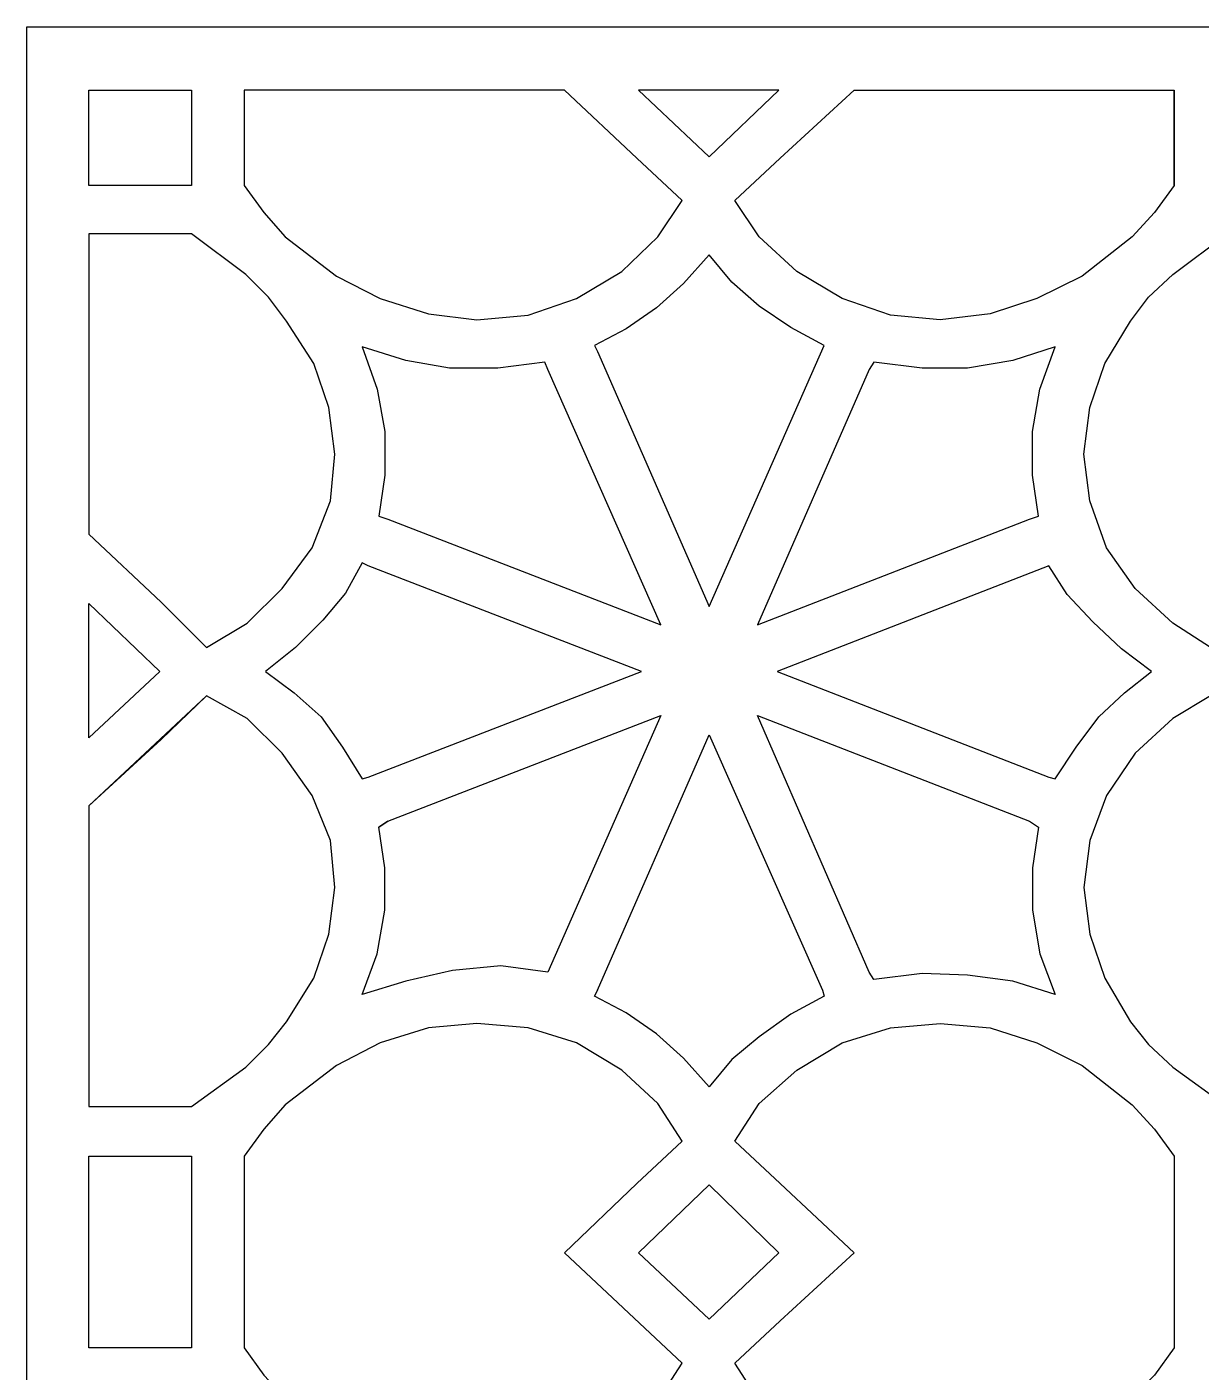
# Model space of a CAD drawing. Header units: centimetres. Extents: x -17.77 to -9.25, y -9 to -0.3.
# Drawn here: x -17.77 to -13.925, y -4.703 to -0.298 of the extents above; entities that cross this region are included whole.
import ezdxf

# ---------------------------------------------------------------- set-up
doc = ezdxf.new("R2010")
doc.units = ezdxf.units.CM
doc.header["$MEASUREMENT"] = 0
doc.layers.add('layer 1', color=7, linetype='Continuous')

msp = doc.modelspace()

# ---------------------------------------------------------------- linework, layer by layer
at = {"layer": 'layer 1', "color": 250}
for points, knots in [([(-9.24594, -9.00021), (-9.24594, -9.00021), (-9.24594, -1.95928), (-9.24594, -1.95928), (-9.24594, -1.95928), (-9.24594, -1.95928), (-9.24594, -0.2979), (-9.24594, -0.2979), (-9.24594, -0.2979), (-9.24594, -0.2979), (-12.1533, -0.2979), (-12.1533, -0.2979), (-12.1533, -0.2979), (-12.1533, -0.2979), (-14.85791, -0.2979), (-14.85791, -0.2979), (-14.85791, -0.2979), (-14.85791, -0.2979), (-17.77022, -0.2979), (-17.77022, -0.2979), (-17.77022, -0.2979), (-17.77022, -0.2979), (-17.77022, -1.95928), (-17.77022, -1.95928), (-17.77022, -1.95928), (-17.77022, -1.95928), (-17.77022, -9.00021), (-17.77022, -9.00021), (-17.77022, -9.00021), (-17.77022, -9.00021), (-9.24594, -9.00021), (-9.24594, -9.00021)], [0, 0, 0, 0, 0.1111111, 0.1111111, 0.1111111, 0.1111111, 0.2222222, 0.2222222, 0.2222222, 0.2222222, 0.3333333, 0.3333333, 0.3333333, 0.3333333, 0.4444444, 0.4444444, 0.4444444, 0.4444444, 0.5555556, 0.5555556, 0.5555556, 0.5555556, 0.6666667, 0.6666667, 0.6666667, 0.6666667, 0.7777778, 0.7777778, 0.7777778, 0.7777778, 1, 1, 1, 1]), ([(-17.5675, -0.81712), (-17.5675, -0.81712), (-17.23128, -0.81712), (-17.23128, -0.81712), (-17.23128, -0.81712), (-17.23128, -0.81712), (-17.23128, -0.50559), (-17.23128, -0.50559), (-17.23128, -0.50559), (-17.23128, -0.50559), (-17.5675, -0.50559), (-17.5675, -0.50559), (-17.5675, -0.50559), (-17.5675, -0.50559), (-17.5675, -0.81712), (-17.5675, -0.81712)], [0, 0, 0, 0, 0.2, 0.2, 0.2, 0.2, 0.4, 0.4, 0.4, 0.4, 0.6, 0.6, 0.6, 0.6, 1, 1, 1, 1]), ([(-15.62435, -0.8665), (-15.62435, -0.8665), (-15.70341, -0.98518), (-15.70341, -0.98518), (-15.70341, -0.98518), (-15.70341, -0.98518), (-15.82212, -1.09892), (-15.82212, -1.09892), (-15.82212, -1.09892), (-15.82212, -1.09892), (-15.97045, -1.1879), (-15.97045, -1.1879), (-15.97045, -1.1879), (-15.97045, -1.1879), (-16.12862, -1.24232), (-16.12862, -1.24232), (-16.12862, -1.24232), (-16.12862, -1.24232), (-16.29674, -1.25715), (-16.29674, -1.25715), (-16.29674, -1.25715), (-16.29674, -1.25715), (-16.455, -1.23736), (-16.455, -1.23736), (-16.455, -1.23736), (-16.455, -1.23736), (-16.61319, -1.1879), (-16.61319, -1.1879), (-16.61319, -1.1879), (-16.61319, -1.1879), (-16.75662, -1.11376), (-16.75662, -1.11376), (-16.75662, -1.11376), (-16.75662, -1.11376), (-16.92471, -0.98518), (-16.92471, -0.98518), (-16.92471, -0.98518), (-16.92471, -0.98518), (-16.99395, -0.90604), (-16.99395, -0.90604), (-16.99395, -0.90604), (-16.99395, -0.90604), (-17.05822, -0.81712), (-17.05822, -0.81712), (-17.05822, -0.81712), (-17.05822, -0.81712), (-17.05822, -0.50559), (-17.05822, -0.50559), (-17.05822, -0.50559), (-17.05822, -0.50559), (-16.01, -0.50559), (-16.01, -0.50559), (-16.01, -0.50559), (-16.01, -0.50559), (-15.77263, -0.72809), (-15.77263, -0.72809), (-15.77263, -0.72809), (-15.77263, -0.72809), (-15.62435, -0.8665), (-15.62435, -0.8665)], [0, 0, 0, 0, 0.0625, 0.0625, 0.0625, 0.0625, 0.125, 0.125, 0.125, 0.125, 0.1875, 0.1875, 0.1875, 0.1875, 0.25, 0.25, 0.25, 0.25, 0.3125, 0.3125, 0.3125, 0.3125, 0.375, 0.375, 0.375, 0.375, 0.4375, 0.4375, 0.4375, 0.4375, 0.5, 0.5, 0.5, 0.5, 0.5625, 0.5625, 0.5625, 0.5625, 0.625, 0.625, 0.625, 0.625, 0.6875, 0.6875, 0.6875, 0.6875, 0.75, 0.75, 0.75, 0.75, 0.8125, 0.8125, 0.8125, 0.8125, 0.875, 0.875, 0.875, 0.875, 1, 1, 1, 1]), ([(-15.30785, -0.50559), (-15.30785, -0.50559), (-15.5353, -0.72313), (-15.5353, -0.72313), (-15.5353, -0.72313), (-15.5353, -0.72313), (-15.76769, -0.50559), (-15.76769, -0.50559), (-15.76769, -0.50559), (-15.76769, -0.50559), (-15.30785, -0.50559), (-15.30785, -0.50559)], [0, 0, 0, 0, 0.25, 0.25, 0.25, 0.25, 0.5, 0.5, 0.5, 0.5, 1, 1, 1, 1]), ([(-14.0124, -0.50559), (-14.0124, -0.50559), (-15.06062, -0.50559), (-15.06062, -0.50559), (-15.06062, -0.50559), (-15.06062, -0.50559), (-15.30291, -0.72809), (-15.30291, -0.72809), (-15.30291, -0.72809), (-15.30291, -0.72809), (-15.45124, -0.8665), (-15.45124, -0.8665), (-15.45124, -0.8665), (-15.45124, -0.8665), (-15.37212, -0.98518), (-15.37212, -0.98518), (-15.37212, -0.98518), (-15.37212, -0.98518), (-15.24849, -1.09892), (-15.24849, -1.09892), (-15.24849, -1.09892), (-15.24849, -1.09892), (-15.1002, -1.1879), (-15.1002, -1.1879), (-15.1002, -1.1879), (-15.1002, -1.1879), (-14.94199, -1.24232), (-14.94199, -1.24232), (-14.94199, -1.24232), (-14.94199, -1.24232), (-14.77881, -1.25715), (-14.77881, -1.25715), (-14.77881, -1.25715), (-14.77881, -1.25715), (-14.61562, -1.23736), (-14.61562, -1.23736), (-14.61562, -1.23736), (-14.61562, -1.23736), (-14.46237, -1.1879), (-14.46237, -1.1879), (-14.46237, -1.1879), (-14.46237, -1.1879), (-14.31399, -1.11376), (-14.31399, -1.11376), (-14.31399, -1.11376), (-14.31399, -1.11376), (-14.15082, -0.98518), (-14.15082, -0.98518), (-14.15082, -0.98518), (-14.15082, -0.98518), (-14.07668, -0.90604), (-14.07668, -0.90604), (-14.07668, -0.90604), (-14.07668, -0.90604), (-14.0124, -0.81712), (-14.0124, -0.81712), (-14.0124, -0.81712), (-14.0124, -0.81712), (-14.0124, -0.50559), (-14.0124, -0.50559), (-14.0124, -0.50559), (-14.0124, -0.50559), (-14.0124, -0.81712), (-14.0124, -0.81712), (-14.0124, -0.81712), (-14.0124, -0.81712), (-14.0124, -0.50559), (-14.0124, -0.50559)], [0, 0, 0, 0, 0.0555556, 0.0555556, 0.0555556, 0.0555556, 0.1111111, 0.1111111, 0.1111111, 0.1111111, 0.1666667, 0.1666667, 0.1666667, 0.1666667, 0.2222222, 0.2222222, 0.2222222, 0.2222222, 0.2777778, 0.2777778, 0.2777778, 0.2777778, 0.3333333, 0.3333333, 0.3333333, 0.3333333, 0.3888889, 0.3888889, 0.3888889, 0.3888889, 0.4444444, 0.4444444, 0.4444444, 0.4444444, 0.5, 0.5, 0.5, 0.5, 0.5555556, 0.5555556, 0.5555556, 0.5555556, 0.6111111, 0.6111111, 0.6111111, 0.6111111, 0.6666667, 0.6666667, 0.6666667, 0.6666667, 0.7222222, 0.7222222, 0.7222222, 0.7222222, 0.7777778, 0.7777778, 0.7777778, 0.7777778, 0.8333333, 0.8333333, 0.8333333, 0.8333333, 0.8888889, 0.8888889, 0.8888889, 0.8888889, 1, 1, 1, 1]), ([(-17.5675, -1.95928), (-17.5675, -1.95928), (-17.5675, -0.9753), (-17.5675, -0.9753), (-17.5675, -0.9753), (-17.5675, -0.9753), (-17.23128, -0.9753), (-17.23128, -0.9753), (-17.23128, -0.9753), (-17.23128, -0.9753), (-17.05325, -1.10881), (-17.05325, -1.10881), (-17.05325, -1.10881), (-17.05325, -1.10881), (-16.9791, -1.18296), (-16.9791, -1.18296), (-16.9791, -1.18296), (-16.9791, -1.18296), (-16.91976, -1.26207), (-16.91976, -1.26207), (-16.91976, -1.26207), (-16.91976, -1.26207), (-16.83076, -1.40052), (-16.83076, -1.40052), (-16.83076, -1.40052), (-16.83076, -1.40052), (-16.78134, -1.54394), (-16.78134, -1.54394), (-16.78134, -1.54394), (-16.78134, -1.54394), (-16.76153, -1.69716), (-16.76153, -1.69716), (-16.76153, -1.69716), (-16.76153, -1.69716), (-16.77639, -1.85046), (-16.77639, -1.85046), (-16.77639, -1.85046), (-16.77639, -1.85046), (-16.83569, -2.00374), (-16.83569, -2.00374), (-16.83569, -2.00374), (-16.83569, -2.00374), (-16.93458, -2.13725), (-16.93458, -2.13725), (-16.93458, -2.13725), (-16.93458, -2.13725), (-17.04834, -2.25098), (-17.04834, -2.25098), (-17.04834, -2.25098), (-17.04834, -2.25098), (-17.18183, -2.33006), (-17.18183, -2.33006), (-17.18183, -2.33006), (-17.18183, -2.33006), (-17.3302, -2.18175), (-17.3302, -2.18175), (-17.3302, -2.18175), (-17.3302, -2.18175), (-17.5675, -1.95928), (-17.5675, -1.95928)], [0, 0, 0, 0, 0.0625, 0.0625, 0.0625, 0.0625, 0.125, 0.125, 0.125, 0.125, 0.1875, 0.1875, 0.1875, 0.1875, 0.25, 0.25, 0.25, 0.25, 0.3125, 0.3125, 0.3125, 0.3125, 0.375, 0.375, 0.375, 0.375, 0.4375, 0.4375, 0.4375, 0.4375, 0.5, 0.5, 0.5, 0.5, 0.5625, 0.5625, 0.5625, 0.5625, 0.625, 0.625, 0.625, 0.625, 0.6875, 0.6875, 0.6875, 0.6875, 0.75, 0.75, 0.75, 0.75, 0.8125, 0.8125, 0.8125, 0.8125, 0.875, 0.875, 0.875, 0.875, 1, 1, 1, 1]), ([(-13.50807, -1.95928), (-13.50807, -1.95928), (-13.27077, -2.18175), (-13.27077, -2.18175), (-13.27077, -2.18175), (-13.27077, -2.18175), (-13.12239, -2.33006), (-13.12239, -2.33006), (-13.12239, -2.33006), (-13.12239, -2.33006), (-12.98889, -2.25098), (-12.98889, -2.25098), (-12.98889, -2.25098), (-12.98889, -2.25098), (-12.87519, -2.13725), (-12.87519, -2.13725), (-12.87519, -2.13725), (-12.87519, -2.13725), (-12.77131, -2.00374), (-12.77131, -2.00374), (-12.77131, -2.00374), (-12.77131, -2.00374), (-12.71694, -1.85046), (-12.71694, -1.85046), (-12.71694, -1.85046), (-12.71694, -1.85046), (-12.70217, -1.69716), (-12.70217, -1.69716), (-12.70217, -1.69716), (-12.70217, -1.69716), (-12.72191, -1.54394), (-12.72191, -1.54394), (-12.72191, -1.54394), (-12.72191, -1.54394), (-12.77131, -1.40052), (-12.77131, -1.40052), (-12.77131, -1.40052), (-12.77131, -1.40052), (-12.86033, -1.26207), (-12.86033, -1.26207), (-12.86033, -1.26207), (-12.86033, -1.26207), (-12.9246, -1.178), (-12.9246, -1.178), (-12.9246, -1.178), (-12.9246, -1.178), (-12.99879, -1.09892), (-12.99879, -1.09892), (-12.99879, -1.09892), (-12.99879, -1.09892), (-13.17185, -0.9753), (-13.17185, -0.9753), (-13.17185, -0.9753), (-13.17185, -0.9753), (-13.50807, -0.9753), (-13.50807, -0.9753), (-13.50807, -0.9753), (-13.50807, -0.9753), (-13.83934, -0.9753), (-13.83934, -0.9753), (-13.83934, -0.9753), (-13.83934, -0.9753), (-14.01736, -1.10881), (-14.01736, -1.10881), (-14.01736, -1.10881), (-14.01736, -1.10881), (-14.09646, -1.18296), (-14.09646, -1.18296), (-14.09646, -1.18296), (-14.09646, -1.18296), (-14.15582, -1.26207), (-14.15582, -1.26207), (-14.15582, -1.26207), (-14.15582, -1.26207), (-14.23984, -1.40052), (-14.23984, -1.40052), (-14.23984, -1.40052), (-14.23984, -1.40052), (-14.2893, -1.54394), (-14.2893, -1.54394), (-14.2893, -1.54394), (-14.2893, -1.54394), (-14.30909, -1.69716), (-14.30909, -1.69716), (-14.30909, -1.69716), (-14.30909, -1.69716), (-14.2893, -1.85046), (-14.2893, -1.85046), (-14.2893, -1.85046), (-14.2893, -1.85046), (-14.23493, -2.00374), (-14.23493, -2.00374), (-14.23493, -2.00374), (-14.23493, -2.00374), (-14.14096, -2.13725), (-14.14096, -2.13725), (-14.14096, -2.13725), (-14.14096, -2.13725), (-14.01736, -2.25098), (-14.01736, -2.25098), (-14.01736, -2.25098), (-14.01736, -2.25098), (-13.89376, -2.33006), (-13.89376, -2.33006), (-13.89376, -2.33006), (-13.89376, -2.33006), (-13.74538, -2.18175), (-13.74538, -2.18175), (-13.74538, -2.18175), (-13.74538, -2.18175), (-13.50807, -1.95928), (-13.50807, -1.95928)], [0, 0, 0, 0, 0.0344828, 0.0344828, 0.0344828, 0.0344828, 0.0689655, 0.0689655, 0.0689655, 0.0689655, 0.1034483, 0.1034483, 0.1034483, 0.1034483, 0.137931, 0.137931, 0.137931, 0.137931, 0.1724138, 0.1724138, 0.1724138, 0.1724138, 0.2068966, 0.2068966, 0.2068966, 0.2068966, 0.2413793, 0.2413793, 0.2413793, 0.2413793, 0.2758621, 0.2758621, 0.2758621, 0.2758621, 0.3103448, 0.3103448, 0.3103448, 0.3103448, 0.3448276, 0.3448276, 0.3448276, 0.3448276, 0.3793103, 0.3793103, 0.3793103, 0.3793103, 0.4137931, 0.4137931, 0.4137931, 0.4137931, 0.4482759, 0.4482759, 0.4482759, 0.4482759, 0.4827586, 0.4827586, 0.4827586, 0.4827586, 0.5172414, 0.5172414, 0.5172414, 0.5172414, 0.5517241, 0.5517241, 0.5517241, 0.5517241, 0.5862069, 0.5862069, 0.5862069, 0.5862069, 0.6206897, 0.6206897, 0.6206897, 0.6206897, 0.6551724, 0.6551724, 0.6551724, 0.6551724, 0.6896552, 0.6896552, 0.6896552, 0.6896552, 0.7241379, 0.7241379, 0.7241379, 0.7241379, 0.7586207, 0.7586207, 0.7586207, 0.7586207, 0.7931034, 0.7931034, 0.7931034, 0.7931034, 0.8275862, 0.8275862, 0.8275862, 0.8275862, 0.862069, 0.862069, 0.862069, 0.862069, 0.8965517, 0.8965517, 0.8965517, 0.8965517, 0.9310345, 0.9310345, 0.9310345, 0.9310345, 1, 1, 1, 1]), ([(-15.90119, -1.36094), (-15.90119, -1.36094), (-15.91111, -1.3412), (-15.91111, -1.3412), (-15.91111, -1.3412), (-15.91111, -1.3412), (-15.80722, -1.28678), (-15.80722, -1.28678), (-15.80722, -1.28678), (-15.80722, -1.28678), (-15.70838, -1.21758), (-15.70838, -1.21758), (-15.70838, -1.21758), (-15.70838, -1.21758), (-15.61935, -1.13848), (-15.61935, -1.13848), (-15.61935, -1.13848), (-15.61935, -1.13848), (-15.5353, -1.0445), (-15.5353, -1.0445), (-15.5353, -1.0445), (-15.5353, -1.0445), (-15.46116, -1.13354), (-15.46116, -1.13354), (-15.46116, -1.13354), (-15.46116, -1.13354), (-15.37212, -1.21265), (-15.37212, -1.21265), (-15.37212, -1.21265), (-15.37212, -1.21265), (-15.26833, -1.28184), (-15.26833, -1.28184), (-15.26833, -1.28184), (-15.26833, -1.28184), (-15.15955, -1.3412), (-15.15955, -1.3412), (-15.15955, -1.3412), (-15.15955, -1.3412), (-15.5353, -2.19659), (-15.5353, -2.19659), (-15.5353, -2.19659), (-15.5353, -2.19659), (-15.90119, -1.36094), (-15.90119, -1.36094)], [0, 0, 0, 0, 0.0833333, 0.0833333, 0.0833333, 0.0833333, 0.1666667, 0.1666667, 0.1666667, 0.1666667, 0.25, 0.25, 0.25, 0.25, 0.3333333, 0.3333333, 0.3333333, 0.3333333, 0.4166667, 0.4166667, 0.4166667, 0.4166667, 0.5, 0.5, 0.5, 0.5, 0.5833333, 0.5833333, 0.5833333, 0.5833333, 0.6666667, 0.6666667, 0.6666667, 0.6666667, 0.75, 0.75, 0.75, 0.75, 0.8333333, 0.8333333, 0.8333333, 0.8333333, 1, 1, 1, 1]), ([(-16.5885, -1.90979), (-16.5885, -1.90979), (-16.61813, -1.89991), (-16.61813, -1.89991), (-16.61813, -1.89991), (-16.61813, -1.89991), (-16.59837, -1.76639), (-16.59837, -1.76639), (-16.59837, -1.76639), (-16.59837, -1.76639), (-16.59837, -1.62299), (-16.59837, -1.62299), (-16.59837, -1.62299), (-16.59837, -1.62299), (-16.62307, -1.48461), (-16.62307, -1.48461), (-16.62307, -1.48461), (-16.62307, -1.48461), (-16.67255, -1.34615), (-16.67255, -1.34615), (-16.67255, -1.34615), (-16.67255, -1.34615), (-16.52915, -1.39066), (-16.52915, -1.39066), (-16.52915, -1.39066), (-16.52915, -1.39066), (-16.38577, -1.41536), (-16.38577, -1.41536), (-16.38577, -1.41536), (-16.38577, -1.41536), (-16.22756, -1.41536), (-16.22756, -1.41536), (-16.22756, -1.41536), (-16.22756, -1.41536), (-16.07426, -1.39557), (-16.07426, -1.39557), (-16.07426, -1.39557), (-16.07426, -1.39557), (-16.06438, -1.42031), (-16.06438, -1.42031), (-16.06438, -1.42031), (-16.06438, -1.42031), (-15.69352, -2.25591), (-15.69352, -2.25591), (-15.69352, -2.25591), (-15.69352, -2.25591), (-16.5885, -1.90979), (-16.5885, -1.90979)], [0, 0, 0, 0, 0.0769231, 0.0769231, 0.0769231, 0.0769231, 0.1538462, 0.1538462, 0.1538462, 0.1538462, 0.2307692, 0.2307692, 0.2307692, 0.2307692, 0.3076923, 0.3076923, 0.3076923, 0.3076923, 0.3846154, 0.3846154, 0.3846154, 0.3846154, 0.4615385, 0.4615385, 0.4615385, 0.4615385, 0.5384615, 0.5384615, 0.5384615, 0.5384615, 0.6153846, 0.6153846, 0.6153846, 0.6153846, 0.6923077, 0.6923077, 0.6923077, 0.6923077, 0.7692308, 0.7692308, 0.7692308, 0.7692308, 0.8461538, 0.8461538, 0.8461538, 0.8461538, 1, 1, 1, 1]), ([(-15.01118, -1.42031), (-15.01118, -1.42031), (-14.99634, -1.39557), (-14.99634, -1.39557), (-14.99634, -1.39557), (-14.99634, -1.39557), (-14.83815, -1.41536), (-14.83815, -1.41536), (-14.83815, -1.41536), (-14.83815, -1.41536), (-14.68979, -1.41536), (-14.68979, -1.41536), (-14.68979, -1.41536), (-14.68979, -1.41536), (-14.54148, -1.39066), (-14.54148, -1.39066), (-14.54148, -1.39066), (-14.54148, -1.39066), (-14.40302, -1.34615), (-14.40302, -1.34615), (-14.40302, -1.34615), (-14.40302, -1.34615), (-14.45249, -1.48461), (-14.45249, -1.48461), (-14.45249, -1.48461), (-14.45249, -1.48461), (-14.47718, -1.62299), (-14.47718, -1.62299), (-14.47718, -1.62299), (-14.47718, -1.62299), (-14.47718, -1.76639), (-14.47718, -1.76639), (-14.47718, -1.76639), (-14.47718, -1.76639), (-14.45742, -1.89991), (-14.45742, -1.89991), (-14.45742, -1.89991), (-14.45742, -1.89991), (-14.48708, -1.90979), (-14.48708, -1.90979), (-14.48708, -1.90979), (-14.48708, -1.90979), (-15.3771, -2.25591), (-15.3771, -2.25591), (-15.3771, -2.25591), (-15.3771, -2.25591), (-15.01118, -1.42031), (-15.01118, -1.42031)], [0, 0, 0, 0, 0.0769231, 0.0769231, 0.0769231, 0.0769231, 0.1538462, 0.1538462, 0.1538462, 0.1538462, 0.2307692, 0.2307692, 0.2307692, 0.2307692, 0.3076923, 0.3076923, 0.3076923, 0.3076923, 0.3846154, 0.3846154, 0.3846154, 0.3846154, 0.4615385, 0.4615385, 0.4615385, 0.4615385, 0.5384615, 0.5384615, 0.5384615, 0.5384615, 0.6153846, 0.6153846, 0.6153846, 0.6153846, 0.6923077, 0.6923077, 0.6923077, 0.6923077, 0.7692308, 0.7692308, 0.7692308, 0.7692308, 0.8461538, 0.8461538, 0.8461538, 0.8461538, 1, 1, 1, 1]), ([(-16.65276, -2.06309), (-16.65276, -2.06309), (-15.75776, -2.40922), (-15.75776, -2.40922), (-15.75776, -2.40922), (-15.75776, -2.40922), (-16.65276, -2.7553), (-16.65276, -2.7553), (-16.65276, -2.7553), (-16.65276, -2.7553), (-16.67255, -2.76027), (-16.67255, -2.76027), (-16.67255, -2.76027), (-16.67255, -2.76027), (-16.7368, -2.65643), (-16.7368, -2.65643), (-16.7368, -2.65643), (-16.7368, -2.65643), (-16.80605, -2.5575), (-16.80605, -2.5575), (-16.80605, -2.5575), (-16.80605, -2.5575), (-16.89503, -2.47843), (-16.89503, -2.47843), (-16.89503, -2.47843), (-16.89503, -2.47843), (-16.98899, -2.40922), (-16.98899, -2.40922), (-16.98899, -2.40922), (-16.98899, -2.40922), (-16.89012, -2.33006), (-16.89012, -2.33006), (-16.89012, -2.33006), (-16.89012, -2.33006), (-16.80108, -2.2411), (-16.80108, -2.2411), (-16.80108, -2.2411), (-16.80108, -2.2411), (-16.72692, -2.15205), (-16.72692, -2.15205), (-16.72692, -2.15205), (-16.72692, -2.15205), (-16.67255, -2.05322), (-16.67255, -2.05322), (-16.67255, -2.05322), (-16.67255, -2.05322), (-16.65276, -2.06309), (-16.65276, -2.06309)], [0, 0, 0, 0, 0.0769231, 0.0769231, 0.0769231, 0.0769231, 0.1538462, 0.1538462, 0.1538462, 0.1538462, 0.2307692, 0.2307692, 0.2307692, 0.2307692, 0.3076923, 0.3076923, 0.3076923, 0.3076923, 0.3846154, 0.3846154, 0.3846154, 0.3846154, 0.4615385, 0.4615385, 0.4615385, 0.4615385, 0.5384615, 0.5384615, 0.5384615, 0.5384615, 0.6153846, 0.6153846, 0.6153846, 0.6153846, 0.6923077, 0.6923077, 0.6923077, 0.6923077, 0.7692308, 0.7692308, 0.7692308, 0.7692308, 0.8461538, 0.8461538, 0.8461538, 0.8461538, 1, 1, 1, 1]), ([(-14.40302, -2.76027), (-14.40302, -2.76027), (-14.42282, -2.7553), (-14.42282, -2.7553), (-14.42282, -2.7553), (-14.42282, -2.7553), (-15.31282, -2.40922), (-15.31282, -2.40922), (-15.31282, -2.40922), (-15.31282, -2.40922), (-14.42282, -2.06309), (-14.42282, -2.06309), (-14.42282, -2.06309), (-14.42282, -2.06309), (-14.36347, -2.15701), (-14.36347, -2.15701), (-14.36347, -2.15701), (-14.36347, -2.15701), (-14.27939, -2.246), (-14.27939, -2.246), (-14.27939, -2.246), (-14.27939, -2.246), (-14.18547, -2.33504), (-14.18547, -2.33504), (-14.18547, -2.33504), (-14.18547, -2.33504), (-14.08654, -2.40922), (-14.08654, -2.40922), (-14.08654, -2.40922), (-14.08654, -2.40922), (-14.17559, -2.47843), (-14.17559, -2.47843), (-14.17559, -2.47843), (-14.17559, -2.47843), (-14.25963, -2.5575), (-14.25963, -2.5575), (-14.25963, -2.5575), (-14.25963, -2.5575), (-14.3338, -2.65643), (-14.3338, -2.65643), (-14.3338, -2.65643), (-14.3338, -2.65643), (-14.40302, -2.76027), (-14.40302, -2.76027)], [0, 0, 0, 0, 0.0833333, 0.0833333, 0.0833333, 0.0833333, 0.1666667, 0.1666667, 0.1666667, 0.1666667, 0.25, 0.25, 0.25, 0.25, 0.3333333, 0.3333333, 0.3333333, 0.3333333, 0.4166667, 0.4166667, 0.4166667, 0.4166667, 0.5, 0.5, 0.5, 0.5, 0.5833333, 0.5833333, 0.5833333, 0.5833333, 0.6666667, 0.6666667, 0.6666667, 0.6666667, 0.75, 0.75, 0.75, 0.75, 0.8333333, 0.8333333, 0.8333333, 0.8333333, 1, 1, 1, 1]), ([(-17.5675, -2.62674), (-17.5675, -2.62674), (-17.33511, -2.40922), (-17.33511, -2.40922), (-17.33511, -2.40922), (-17.33511, -2.40922), (-17.5675, -2.18669), (-17.5675, -2.18669), (-17.5675, -2.18669), (-17.5675, -2.18669), (-17.5675, -2.62674), (-17.5675, -2.62674)], [0, 0, 0, 0, 0.25, 0.25, 0.25, 0.25, 0.5, 0.5, 0.5, 0.5, 1, 1, 1, 1]), ([(-17.18183, -2.48831), (-17.18183, -2.48831), (-17.04834, -2.56249), (-17.04834, -2.56249), (-17.04834, -2.56249), (-17.04834, -2.56249), (-16.93458, -2.67619), (-16.93458, -2.67619), (-16.93458, -2.67619), (-16.93458, -2.67619), (-16.83569, -2.81463), (-16.83569, -2.81463), (-16.83569, -2.81463), (-16.83569, -2.81463), (-16.77639, -2.96298), (-16.77639, -2.96298), (-16.77639, -2.96298), (-16.77639, -2.96298), (-16.76153, -3.11625), (-16.76153, -3.11625), (-16.76153, -3.11625), (-16.76153, -3.11625), (-16.78134, -3.26954), (-16.78134, -3.26954), (-16.78134, -3.26954), (-16.78134, -3.26954), (-16.83076, -3.41293), (-16.83076, -3.41293), (-16.83076, -3.41293), (-16.83076, -3.41293), (-16.91976, -3.55633), (-16.91976, -3.55633), (-16.91976, -3.55633), (-16.91976, -3.55633), (-16.9791, -3.63049), (-16.9791, -3.63049), (-16.9791, -3.63049), (-16.9791, -3.63049), (-17.05325, -3.70465), (-17.05325, -3.70465), (-17.05325, -3.70465), (-17.05325, -3.70465), (-17.23128, -3.83319), (-17.23128, -3.83319), (-17.23128, -3.83319), (-17.23128, -3.83319), (-17.5675, -3.83319), (-17.5675, -3.83319), (-17.5675, -3.83319), (-17.5675, -3.83319), (-17.5675, -2.84925), (-17.5675, -2.84925), (-17.5675, -2.84925), (-17.5675, -2.84925), (-17.18183, -2.48831), (-17.18183, -2.48831), (-17.18183, -2.48831), (-17.18183, -2.48831), (-17.3302, -2.63172), (-17.3302, -2.63172), (-17.3302, -2.63172), (-17.3302, -2.63172), (-17.5675, -2.84925), (-17.5675, -2.84925), (-17.5675, -2.84925), (-17.5675, -2.84925), (-17.18183, -2.48831), (-17.18183, -2.48831)], [0, 0, 0, 0, 0.0555556, 0.0555556, 0.0555556, 0.0555556, 0.1111111, 0.1111111, 0.1111111, 0.1111111, 0.1666667, 0.1666667, 0.1666667, 0.1666667, 0.2222222, 0.2222222, 0.2222222, 0.2222222, 0.2777778, 0.2777778, 0.2777778, 0.2777778, 0.3333333, 0.3333333, 0.3333333, 0.3333333, 0.3888889, 0.3888889, 0.3888889, 0.3888889, 0.4444444, 0.4444444, 0.4444444, 0.4444444, 0.5, 0.5, 0.5, 0.5, 0.5555556, 0.5555556, 0.5555556, 0.5555556, 0.6111111, 0.6111111, 0.6111111, 0.6111111, 0.6666667, 0.6666667, 0.6666667, 0.6666667, 0.7222222, 0.7222222, 0.7222222, 0.7222222, 0.7777778, 0.7777778, 0.7777778, 0.7777778, 0.8333333, 0.8333333, 0.8333333, 0.8333333, 0.8888889, 0.8888889, 0.8888889, 0.8888889, 1, 1, 1, 1]), ([(-13.83934, -3.83319), (-13.83934, -3.83319), (-14.01736, -3.70465), (-14.01736, -3.70465), (-14.01736, -3.70465), (-14.01736, -3.70465), (-14.09646, -3.63049), (-14.09646, -3.63049), (-14.09646, -3.63049), (-14.09646, -3.63049), (-14.15582, -3.55633), (-14.15582, -3.55633), (-14.15582, -3.55633), (-14.15582, -3.55633), (-14.23984, -3.41293), (-14.23984, -3.41293), (-14.23984, -3.41293), (-14.23984, -3.41293), (-14.2893, -3.26954), (-14.2893, -3.26954), (-14.2893, -3.26954), (-14.2893, -3.26954), (-14.30909, -3.11625), (-14.30909, -3.11625), (-14.30909, -3.11625), (-14.30909, -3.11625), (-14.2893, -2.96298), (-14.2893, -2.96298), (-14.2893, -2.96298), (-14.2893, -2.96298), (-14.23493, -2.81463), (-14.23493, -2.81463), (-14.23493, -2.81463), (-14.23493, -2.81463), (-14.14096, -2.67619), (-14.14096, -2.67619), (-14.14096, -2.67619), (-14.14096, -2.67619), (-14.01736, -2.56249), (-14.01736, -2.56249), (-14.01736, -2.56249), (-14.01736, -2.56249), (-13.89376, -2.48831), (-13.89376, -2.48831), (-13.89376, -2.48831), (-13.89376, -2.48831), (-13.74538, -2.63172), (-13.74538, -2.63172), (-13.74538, -2.63172), (-13.74538, -2.63172), (-13.50807, -2.84925), (-13.50807, -2.84925), (-13.50807, -2.84925), (-13.50807, -2.84925), (-13.27077, -2.63172), (-13.27077, -2.63172), (-13.27077, -2.63172), (-13.27077, -2.63172), (-13.12239, -2.48831), (-13.12239, -2.48831), (-13.12239, -2.48831), (-13.12239, -2.48831), (-12.98889, -2.56249), (-12.98889, -2.56249), (-12.98889, -2.56249), (-12.98889, -2.56249), (-12.87519, -2.67619), (-12.87519, -2.67619), (-12.87519, -2.67619), (-12.87519, -2.67619), (-12.77131, -2.81463), (-12.77131, -2.81463), (-12.77131, -2.81463), (-12.77131, -2.81463), (-12.71694, -2.96298), (-12.71694, -2.96298), (-12.71694, -2.96298), (-12.71694, -2.96298), (-12.70217, -3.11625), (-12.70217, -3.11625), (-12.70217, -3.11625), (-12.70217, -3.11625), (-12.72191, -3.26954), (-12.72191, -3.26954), (-12.72191, -3.26954), (-12.72191, -3.26954), (-12.77131, -3.41293), (-12.77131, -3.41293), (-12.77131, -3.41293), (-12.77131, -3.41293), (-12.86033, -3.55633), (-12.86033, -3.55633), (-12.86033, -3.55633), (-12.86033, -3.55633), (-12.9246, -3.64041), (-12.9246, -3.64041), (-12.9246, -3.64041), (-12.9246, -3.64041), (-12.99879, -3.71457), (-12.99879, -3.71457), (-12.99879, -3.71457), (-12.99879, -3.71457), (-13.17185, -3.83319), (-13.17185, -3.83319), (-13.17185, -3.83319), (-13.17185, -3.83319), (-13.83934, -3.83319), (-13.83934, -3.83319)], [0, 0, 0, 0, 0.0357143, 0.0357143, 0.0357143, 0.0357143, 0.0714286, 0.0714286, 0.0714286, 0.0714286, 0.1071429, 0.1071429, 0.1071429, 0.1071429, 0.1428571, 0.1428571, 0.1428571, 0.1428571, 0.1785714, 0.1785714, 0.1785714, 0.1785714, 0.2142857, 0.2142857, 0.2142857, 0.2142857, 0.25, 0.25, 0.25, 0.25, 0.2857143, 0.2857143, 0.2857143, 0.2857143, 0.3214286, 0.3214286, 0.3214286, 0.3214286, 0.3571429, 0.3571429, 0.3571429, 0.3571429, 0.3928571, 0.3928571, 0.3928571, 0.3928571, 0.4285714, 0.4285714, 0.4285714, 0.4285714, 0.4642857, 0.4642857, 0.4642857, 0.4642857, 0.5, 0.5, 0.5, 0.5, 0.5357143, 0.5357143, 0.5357143, 0.5357143, 0.5714286, 0.5714286, 0.5714286, 0.5714286, 0.6071429, 0.6071429, 0.6071429, 0.6071429, 0.6428571, 0.6428571, 0.6428571, 0.6428571, 0.6785714, 0.6785714, 0.6785714, 0.6785714, 0.7142857, 0.7142857, 0.7142857, 0.7142857, 0.75, 0.75, 0.75, 0.75, 0.7857143, 0.7857143, 0.7857143, 0.7857143, 0.8214286, 0.8214286, 0.8214286, 0.8214286, 0.8571429, 0.8571429, 0.8571429, 0.8571429, 0.8928571, 0.8928571, 0.8928571, 0.8928571, 0.9285714, 0.9285714, 0.9285714, 0.9285714, 1, 1, 1, 1]), ([(-16.61813, -2.91845), (-16.61813, -2.91845), (-16.59837, -3.05199), (-16.59837, -3.05199), (-16.59837, -3.05199), (-16.59837, -3.05199), (-16.59837, -3.1904), (-16.59837, -3.1904), (-16.59837, -3.1904), (-16.59837, -3.1904), (-16.62307, -3.33381), (-16.62307, -3.33381), (-16.62307, -3.33381), (-16.62307, -3.33381), (-16.67255, -3.4673), (-16.67255, -3.4673), (-16.67255, -3.4673), (-16.67255, -3.4673), (-16.52915, -3.4228), (-16.52915, -3.4228), (-16.52915, -3.4228), (-16.52915, -3.4228), (-16.37587, -3.38823), (-16.37587, -3.38823), (-16.37587, -3.38823), (-16.37587, -3.38823), (-16.21766, -3.37337), (-16.21766, -3.37337), (-16.21766, -3.37337), (-16.21766, -3.37337), (-16.06438, -3.39315), (-16.06438, -3.39315), (-16.06438, -3.39315), (-16.06438, -3.39315), (-15.69352, -2.55255), (-15.69352, -2.55255), (-15.69352, -2.55255), (-15.69352, -2.55255), (-16.5885, -2.89866), (-16.5885, -2.89866), (-16.5885, -2.89866), (-16.5885, -2.89866), (-16.61813, -2.91845), (-16.61813, -2.91845), (-16.61813, -2.91845), (-16.61813, -2.91845), (-16.5885, -2.89866), (-16.5885, -2.89866), (-16.5885, -2.89866), (-16.5885, -2.89866), (-16.61813, -2.91845), (-16.61813, -2.91845)], [0, 0, 0, 0, 0.0714286, 0.0714286, 0.0714286, 0.0714286, 0.1428571, 0.1428571, 0.1428571, 0.1428571, 0.2142857, 0.2142857, 0.2142857, 0.2142857, 0.2857143, 0.2857143, 0.2857143, 0.2857143, 0.3571429, 0.3571429, 0.3571429, 0.3571429, 0.4285714, 0.4285714, 0.4285714, 0.4285714, 0.5, 0.5, 0.5, 0.5, 0.5714286, 0.5714286, 0.5714286, 0.5714286, 0.6428571, 0.6428571, 0.6428571, 0.6428571, 0.7142857, 0.7142857, 0.7142857, 0.7142857, 0.7857143, 0.7857143, 0.7857143, 0.7857143, 0.8571429, 0.8571429, 0.8571429, 0.8571429, 1, 1, 1, 1]), ([(-14.99634, -3.41787), (-14.99634, -3.41787), (-14.83815, -3.39807), (-14.83815, -3.39807), (-14.83815, -3.39807), (-14.83815, -3.39807), (-14.68979, -3.40305), (-14.68979, -3.40305), (-14.68979, -3.40305), (-14.68979, -3.40305), (-14.54148, -3.4228), (-14.54148, -3.4228), (-14.54148, -3.4228), (-14.54148, -3.4228), (-14.40302, -3.4673), (-14.40302, -3.4673), (-14.40302, -3.4673), (-14.40302, -3.4673), (-14.45249, -3.33381), (-14.45249, -3.33381), (-14.45249, -3.33381), (-14.45249, -3.33381), (-14.47718, -3.1904), (-14.47718, -3.1904), (-14.47718, -3.1904), (-14.47718, -3.1904), (-14.47718, -3.05199), (-14.47718, -3.05199), (-14.47718, -3.05199), (-14.47718, -3.05199), (-14.45742, -2.91845), (-14.45742, -2.91845), (-14.45742, -2.91845), (-14.45742, -2.91845), (-14.48708, -2.89866), (-14.48708, -2.89866), (-14.48708, -2.89866), (-14.48708, -2.89866), (-15.3771, -2.55255), (-15.3771, -2.55255), (-15.3771, -2.55255), (-15.3771, -2.55255), (-15.01118, -3.39315), (-15.01118, -3.39315), (-15.01118, -3.39315), (-15.01118, -3.39315), (-14.99634, -3.41787), (-14.99634, -3.41787)], [0, 0, 0, 0, 0.0769231, 0.0769231, 0.0769231, 0.0769231, 0.1538462, 0.1538462, 0.1538462, 0.1538462, 0.2307692, 0.2307692, 0.2307692, 0.2307692, 0.3076923, 0.3076923, 0.3076923, 0.3076923, 0.3846154, 0.3846154, 0.3846154, 0.3846154, 0.4615385, 0.4615385, 0.4615385, 0.4615385, 0.5384615, 0.5384615, 0.5384615, 0.5384615, 0.6153846, 0.6153846, 0.6153846, 0.6153846, 0.6923077, 0.6923077, 0.6923077, 0.6923077, 0.7692308, 0.7692308, 0.7692308, 0.7692308, 0.8461538, 0.8461538, 0.8461538, 0.8461538, 1, 1, 1, 1]), ([(-15.91111, -3.47229), (-15.91111, -3.47229), (-15.80722, -3.52664), (-15.80722, -3.52664), (-15.80722, -3.52664), (-15.80722, -3.52664), (-15.70838, -3.59589), (-15.70838, -3.59589), (-15.70838, -3.59589), (-15.70838, -3.59589), (-15.61935, -3.67497), (-15.61935, -3.67497), (-15.61935, -3.67497), (-15.61935, -3.67497), (-15.5353, -3.76891), (-15.5353, -3.76891), (-15.5353, -3.76891), (-15.5353, -3.76891), (-15.46116, -3.67992), (-15.46116, -3.67992), (-15.46116, -3.67992), (-15.46116, -3.67992), (-15.37212, -3.60575), (-15.37212, -3.60575), (-15.37212, -3.60575), (-15.37212, -3.60575), (-15.26833, -3.53158), (-15.26833, -3.53158), (-15.26833, -3.53158), (-15.26833, -3.53158), (-15.15955, -3.47229), (-15.15955, -3.47229), (-15.15955, -3.47229), (-15.15955, -3.47229), (-15.16446, -3.4525), (-15.16446, -3.4525), (-15.16446, -3.4525), (-15.16446, -3.4525), (-15.5353, -2.61688), (-15.5353, -2.61688), (-15.5353, -2.61688), (-15.5353, -2.61688), (-15.90119, -3.4525), (-15.90119, -3.4525), (-15.90119, -3.4525), (-15.90119, -3.4525), (-15.91111, -3.47229), (-15.91111, -3.47229), (-15.91111, -3.47229), (-15.91111, -3.47229), (-15.90119, -3.4525), (-15.90119, -3.4525), (-15.90119, -3.4525), (-15.90119, -3.4525), (-15.91111, -3.47229), (-15.91111, -3.47229)], [0, 0, 0, 0, 0.0666667, 0.0666667, 0.0666667, 0.0666667, 0.1333333, 0.1333333, 0.1333333, 0.1333333, 0.2, 0.2, 0.2, 0.2, 0.2666667, 0.2666667, 0.2666667, 0.2666667, 0.3333333, 0.3333333, 0.3333333, 0.3333333, 0.4, 0.4, 0.4, 0.4, 0.4666667, 0.4666667, 0.4666667, 0.4666667, 0.5333333, 0.5333333, 0.5333333, 0.5333333, 0.6, 0.6, 0.6, 0.6, 0.6666667, 0.6666667, 0.6666667, 0.6666667, 0.7333333, 0.7333333, 0.7333333, 0.7333333, 0.8, 0.8, 0.8, 0.8, 0.8666667, 0.8666667, 0.8666667, 0.8666667, 1, 1, 1, 1]), ([(-15.62435, -4.67376), (-15.62435, -4.67376), (-15.70341, -4.79735), (-15.70341, -4.79735), (-15.70341, -4.79735), (-15.70341, -4.79735), (-15.82212, -4.90617), (-15.82212, -4.90617), (-15.82212, -4.90617), (-15.82212, -4.90617), (-15.97045, -4.99513), (-15.97045, -4.99513), (-15.97045, -4.99513), (-15.97045, -4.99513), (-16.12862, -5.0446), (-16.12862, -5.0446), (-16.12862, -5.0446), (-16.12862, -5.0446), (-16.29674, -5.05948), (-16.29674, -5.05948), (-16.29674, -5.05948), (-16.29674, -5.05948), (-16.455, -5.0446), (-16.455, -5.0446), (-16.455, -5.0446), (-16.455, -5.0446), (-16.61319, -4.99513), (-16.61319, -4.99513), (-16.61319, -4.99513), (-16.61319, -4.99513), (-16.75662, -4.92098), (-16.75662, -4.92098), (-16.75662, -4.92098), (-16.75662, -4.92098), (-16.92471, -4.78748), (-16.92471, -4.78748), (-16.92471, -4.78748), (-16.92471, -4.78748), (-16.99395, -4.71332), (-16.99395, -4.71332), (-16.99395, -4.71332), (-16.99395, -4.71332), (-17.05822, -4.62433), (-17.05822, -4.62433), (-17.05822, -4.62433), (-17.05822, -4.62433), (-17.05822, -4.31285), (-17.05822, -4.31285), (-17.05822, -4.31285), (-17.05822, -4.31285), (-17.05822, -3.99639), (-17.05822, -3.99639), (-17.05822, -3.99639), (-17.05822, -3.99639), (-16.99395, -3.90738), (-16.99395, -3.90738), (-16.99395, -3.90738), (-16.99395, -3.90738), (-16.92471, -3.82828), (-16.92471, -3.82828), (-16.92471, -3.82828), (-16.92471, -3.82828), (-16.75662, -3.69972), (-16.75662, -3.69972), (-16.75662, -3.69972), (-16.75662, -3.69972), (-16.61319, -3.62552), (-16.61319, -3.62552), (-16.61319, -3.62552), (-16.61319, -3.62552), (-16.455, -3.57613), (-16.455, -3.57613), (-16.455, -3.57613), (-16.455, -3.57613), (-16.29674, -3.56126), (-16.29674, -3.56126), (-16.29674, -3.56126), (-16.29674, -3.56126), (-16.12862, -3.57613), (-16.12862, -3.57613), (-16.12862, -3.57613), (-16.12862, -3.57613), (-15.97045, -3.62552), (-15.97045, -3.62552), (-15.97045, -3.62552), (-15.97045, -3.62552), (-15.82212, -3.71457), (-15.82212, -3.71457), (-15.82212, -3.71457), (-15.82212, -3.71457), (-15.70341, -3.82327), (-15.70341, -3.82327), (-15.70341, -3.82327), (-15.70341, -3.82327), (-15.62435, -3.94692), (-15.62435, -3.94692), (-15.62435, -3.94692), (-15.62435, -3.94692), (-15.77263, -4.08538), (-15.77263, -4.08538), (-15.77263, -4.08538), (-15.77263, -4.08538), (-16.01, -4.31285), (-16.01, -4.31285), (-16.01, -4.31285), (-16.01, -4.31285), (-15.62435, -4.67376), (-15.62435, -4.67376)], [0, 0, 0, 0, 0.0357143, 0.0357143, 0.0357143, 0.0357143, 0.0714286, 0.0714286, 0.0714286, 0.0714286, 0.1071429, 0.1071429, 0.1071429, 0.1071429, 0.1428571, 0.1428571, 0.1428571, 0.1428571, 0.1785714, 0.1785714, 0.1785714, 0.1785714, 0.2142857, 0.2142857, 0.2142857, 0.2142857, 0.25, 0.25, 0.25, 0.25, 0.2857143, 0.2857143, 0.2857143, 0.2857143, 0.3214286, 0.3214286, 0.3214286, 0.3214286, 0.3571429, 0.3571429, 0.3571429, 0.3571429, 0.3928571, 0.3928571, 0.3928571, 0.3928571, 0.4285714, 0.4285714, 0.4285714, 0.4285714, 0.4642857, 0.4642857, 0.4642857, 0.4642857, 0.5, 0.5, 0.5, 0.5, 0.5357143, 0.5357143, 0.5357143, 0.5357143, 0.5714286, 0.5714286, 0.5714286, 0.5714286, 0.6071429, 0.6071429, 0.6071429, 0.6071429, 0.6428571, 0.6428571, 0.6428571, 0.6428571, 0.6785714, 0.6785714, 0.6785714, 0.6785714, 0.7142857, 0.7142857, 0.7142857, 0.7142857, 0.75, 0.75, 0.75, 0.75, 0.7857143, 0.7857143, 0.7857143, 0.7857143, 0.8214286, 0.8214286, 0.8214286, 0.8214286, 0.8571429, 0.8571429, 0.8571429, 0.8571429, 0.8928571, 0.8928571, 0.8928571, 0.8928571, 0.9285714, 0.9285714, 0.9285714, 0.9285714, 1, 1, 1, 1]), ([(-15.06062, -4.31285), (-15.06062, -4.31285), (-15.30291, -4.5353), (-15.30291, -4.5353), (-15.30291, -4.5353), (-15.30291, -4.5353), (-15.45124, -4.67376), (-15.45124, -4.67376), (-15.45124, -4.67376), (-15.45124, -4.67376), (-15.37212, -4.79735), (-15.37212, -4.79735), (-15.37212, -4.79735), (-15.37212, -4.79735), (-15.24849, -4.90617), (-15.24849, -4.90617), (-15.24849, -4.90617), (-15.24849, -4.90617), (-15.1002, -4.99513), (-15.1002, -4.99513), (-15.1002, -4.99513), (-15.1002, -4.99513), (-14.94199, -5.0446), (-14.94199, -5.0446), (-14.94199, -5.0446), (-14.94199, -5.0446), (-14.77881, -5.05948), (-14.77881, -5.05948), (-14.77881, -5.05948), (-14.77881, -5.05948), (-14.61562, -5.0446), (-14.61562, -5.0446), (-14.61562, -5.0446), (-14.61562, -5.0446), (-14.46237, -4.99513), (-14.46237, -4.99513), (-14.46237, -4.99513), (-14.46237, -4.99513), (-14.31399, -4.92098), (-14.31399, -4.92098), (-14.31399, -4.92098), (-14.31399, -4.92098), (-14.15082, -4.78748), (-14.15082, -4.78748), (-14.15082, -4.78748), (-14.15082, -4.78748), (-14.07668, -4.71332), (-14.07668, -4.71332), (-14.07668, -4.71332), (-14.07668, -4.71332), (-14.0124, -4.62433), (-14.0124, -4.62433), (-14.0124, -4.62433), (-14.0124, -4.62433), (-14.0124, -4.31285), (-14.0124, -4.31285), (-14.0124, -4.31285), (-14.0124, -4.31285), (-14.0124, -3.99639), (-14.0124, -3.99639), (-14.0124, -3.99639), (-14.0124, -3.99639), (-14.07668, -3.90738), (-14.07668, -3.90738), (-14.07668, -3.90738), (-14.07668, -3.90738), (-14.15082, -3.82828), (-14.15082, -3.82828), (-14.15082, -3.82828), (-14.15082, -3.82828), (-14.31399, -3.69972), (-14.31399, -3.69972), (-14.31399, -3.69972), (-14.31399, -3.69972), (-14.46237, -3.62552), (-14.46237, -3.62552), (-14.46237, -3.62552), (-14.46237, -3.62552), (-14.61562, -3.57613), (-14.61562, -3.57613), (-14.61562, -3.57613), (-14.61562, -3.57613), (-14.77881, -3.56126), (-14.77881, -3.56126), (-14.77881, -3.56126), (-14.77881, -3.56126), (-14.94199, -3.57613), (-14.94199, -3.57613), (-14.94199, -3.57613), (-14.94199, -3.57613), (-15.1002, -3.62552), (-15.1002, -3.62552), (-15.1002, -3.62552), (-15.1002, -3.62552), (-15.24849, -3.71457), (-15.24849, -3.71457), (-15.24849, -3.71457), (-15.24849, -3.71457), (-15.37212, -3.82327), (-15.37212, -3.82327), (-15.37212, -3.82327), (-15.37212, -3.82327), (-15.45124, -3.94692), (-15.45124, -3.94692), (-15.45124, -3.94692), (-15.45124, -3.94692), (-15.30291, -4.08538), (-15.30291, -4.08538), (-15.30291, -4.08538), (-15.30291, -4.08538), (-15.06062, -4.31285), (-15.06062, -4.31285)], [0, 0, 0, 0, 0.0344828, 0.0344828, 0.0344828, 0.0344828, 0.0689655, 0.0689655, 0.0689655, 0.0689655, 0.1034483, 0.1034483, 0.1034483, 0.1034483, 0.137931, 0.137931, 0.137931, 0.137931, 0.1724138, 0.1724138, 0.1724138, 0.1724138, 0.2068966, 0.2068966, 0.2068966, 0.2068966, 0.2413793, 0.2413793, 0.2413793, 0.2413793, 0.2758621, 0.2758621, 0.2758621, 0.2758621, 0.3103448, 0.3103448, 0.3103448, 0.3103448, 0.3448276, 0.3448276, 0.3448276, 0.3448276, 0.3793103, 0.3793103, 0.3793103, 0.3793103, 0.4137931, 0.4137931, 0.4137931, 0.4137931, 0.4482759, 0.4482759, 0.4482759, 0.4482759, 0.4827586, 0.4827586, 0.4827586, 0.4827586, 0.5172414, 0.5172414, 0.5172414, 0.5172414, 0.5517241, 0.5517241, 0.5517241, 0.5517241, 0.5862069, 0.5862069, 0.5862069, 0.5862069, 0.6206897, 0.6206897, 0.6206897, 0.6206897, 0.6551724, 0.6551724, 0.6551724, 0.6551724, 0.6896552, 0.6896552, 0.6896552, 0.6896552, 0.7241379, 0.7241379, 0.7241379, 0.7241379, 0.7586207, 0.7586207, 0.7586207, 0.7586207, 0.7931034, 0.7931034, 0.7931034, 0.7931034, 0.8275862, 0.8275862, 0.8275862, 0.8275862, 0.862069, 0.862069, 0.862069, 0.862069, 0.8965517, 0.8965517, 0.8965517, 0.8965517, 0.9310345, 0.9310345, 0.9310345, 0.9310345, 1, 1, 1, 1]), ([(-17.5675, -4.62433), (-17.5675, -4.62433), (-17.23128, -4.62433), (-17.23128, -4.62433), (-17.23128, -4.62433), (-17.23128, -4.62433), (-17.23128, -4.31285), (-17.23128, -4.31285), (-17.23128, -4.31285), (-17.23128, -4.31285), (-17.23128, -3.99639), (-17.23128, -3.99639), (-17.23128, -3.99639), (-17.23128, -3.99639), (-17.5675, -3.99639), (-17.5675, -3.99639), (-17.5675, -3.99639), (-17.5675, -3.99639), (-17.5675, -4.62433), (-17.5675, -4.62433)], [0, 0, 0, 0, 0.1666667, 0.1666667, 0.1666667, 0.1666667, 0.3333333, 0.3333333, 0.3333333, 0.3333333, 0.5, 0.5, 0.5, 0.5, 0.6666667, 0.6666667, 0.6666667, 0.6666667, 1, 1, 1, 1]), ([(-15.76769, -4.31285), (-15.76769, -4.31285), (-15.5353, -4.53039), (-15.5353, -4.53039), (-15.5353, -4.53039), (-15.5353, -4.53039), (-15.30785, -4.31285), (-15.30785, -4.31285), (-15.30785, -4.31285), (-15.30785, -4.31285), (-15.5353, -4.09033), (-15.5353, -4.09033), (-15.5353, -4.09033), (-15.5353, -4.09033), (-15.76769, -4.31285), (-15.76769, -4.31285)], [0, 0, 0, 0, 0.2, 0.2, 0.2, 0.2, 0.4, 0.4, 0.4, 0.4, 0.6, 0.6, 0.6, 0.6, 1, 1, 1, 1])]:
    msp.add_open_spline(points, degree=3, knots=knots, dxfattribs=at)

doc.saveas('drawing.dxf')
